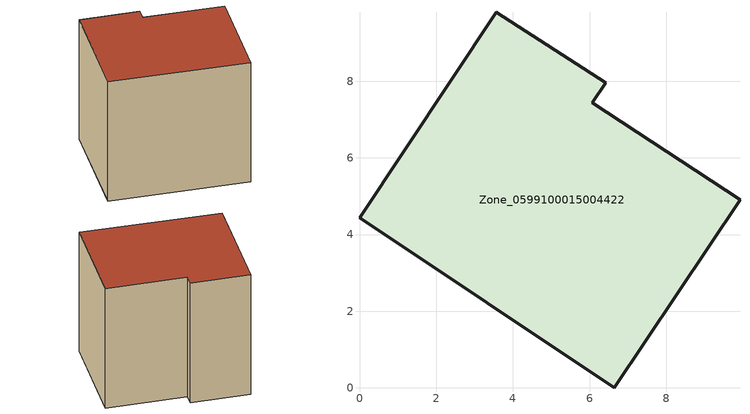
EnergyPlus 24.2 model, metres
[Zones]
Zone_0599100015004422
 floor ground (C_G): 6.64,0 0,4.44 3.56,9.8 6.42,7.95 6.07,7.43 9.92,4.9 z0.83
 wall outside (C_F): 6.42,7.95 3.56,9.8 0,4.44 6.64,0 9.92,4.9 6.07,7.43 6.42,7.95 z0.83:8.5
 roof outside (C_R): 9.92,4.9 6.07,7.43 6.42,7.95 3.56,9.8 0,4.44 6.64,0 z8.5
[BUILDING]
Pand.0599100015004422: North Axis=0; Terrain=City; Loads Convergence Tolerance Value=0.04; Temperature Convergence Tolerance Value=0.4; Solar Distribution=FullExterior; Maximum Number of Warmup Days=25; Minimum Number of Warmup Days=1
[Site:Location]
Rotterdam.The.Hague.AP_ZH_NLD Design_Conditions: Latitude=51.96; Longitude=4.45; Time Zone=1; Elevation=-4.5
[SITE:GROUNDTEMPERATURE:BUILDINGSURFACE]
18, 18, 18, 18, 18, 18, 18, 18, 18, 18, 18, 18
[MATERIAL] Thermal Absorptance=0.9; Solar Absorptance=0.7; Visible Absorptance=0.7
Name | Roughness | Thickness | Conductivity | Density | Specific Heat
G.TI.1965-1974 | MediumSmooth | 0.15 | 0.882353 | 540 | 1210
F.TI.1965-1974 | Rough | 0.3 | 0.697674 | 1920 | 840
R.TI.1965-1974 | MediumRough | 0.2 | 0.232558 | 1500 | 1000
[CONSTRUCTION]
C_G: G.TI.1965-1974
C_F: F.TI.1965-1974
C_R: R.TI.1965-1974
[ZONE]
Zone_0599100015004422: Type=1; Multiplier=1; Ceiling Height=Autocalculate; Volume=Autocalculate; Floor Area=autocalculate; Part of Total Floor Area=Yes
[ZONEINFILTRATION:DESIGNFLOWRATE]
Infil_Zone_0599100015004422: Zone or ZoneList or Space or SpaceList=Zone_0599100015004422; Schedule=AlwaysOn; Design Flow Rate Calculation Method=Flow/Area; Flow Rate per Floor Area=0.003; Constant Term Coefficient=1; Temperature Term Coefficient=0; Velocity Term Coefficient=0; Velocity Squared Term Coefficient=0
[HVACTEMPLATE:ZONE:IDEALLOADSAIRSYSTEM]
Zone_0599100015004422: Maximum Heating Supply Air Temperature=50; Minimum Cooling Supply Air Temperature=13; Maximum Heating Supply Air Humidity Ratio=0.0156; Minimum Cooling Supply Air Humidity Ratio=0.0077; Heating Limit=NoLimit; Cooling Limit=NoLimit; Dehumidification Control Type=ConstantSensibleHeatRatio; Cooling Sensible Heat Ratio=0.7; Dehumidification Setpoint=60; Humidification Control Type=None; Humidification Setpoint=30; Outdoor Air Method=None; Outdoor Air Flow Rate per Person=0.00944; Outdoor Air Flow Rate per Zone Floor Area=0; Outdoor Air Flow Rate per Zone=0; Demand Controlled Ventilation Type=None; Outdoor Air Economizer Type=NoEconomizer; Heat Recovery Type=None; Sensible Heat Recovery Effectiveness=0.7; Latent Heat Recovery Effectiveness=0.65
[ZONECONTROL:THERMOSTAT]
ThermostatControl_Zone_0599100015004422: Zone or ZoneList=Zone_0599100015004422; Control Type Schedule=DualSetpointControlType; Control 1=Thermostat_Zone_0599100015004422; Temperature Difference Between Cutout And Setpoint=0
[THERMOSTATSETPOINT:DUALSETPOINT]
Thermostat_Zone_0599100015004422: Heating Setpoint Temperature Schedule=HeatingSetpoint_Zone_0599100015004422; Cooling Setpoint Temperature Schedule=CoolingSetpoint_Zone_0599100015004422
[SCHEDULE:COMPACT]
HeatingSetpoint_Zone_0599100015004422: Through: 12/31, For: AllDays, Until: 24:00, 21
CoolingSetpoint_Zone_0599100015004422: Through: 12/31, For: AllDays, Until: 24:00, 24
DualSetpointControlType: Through: 12/31, For: AllDays, Until: 24:00, 4
AlwaysOn: Through: 12/31, For: AllDays, Until: 24:00, 1
